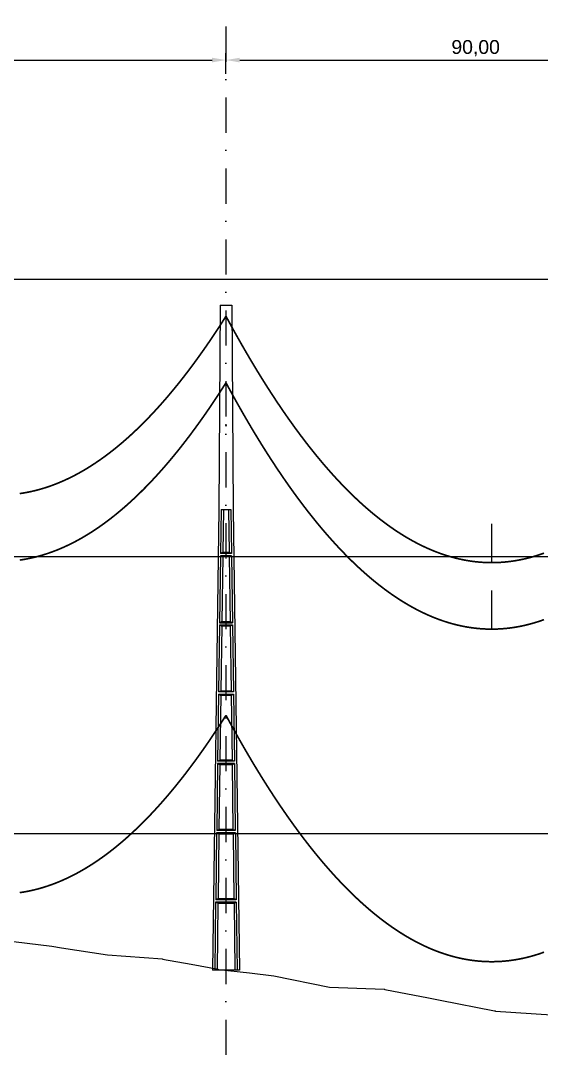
# Model space of a CAD drawing. Header units: metres. Extents: x -121 to 9872, y 3505 to 10721.
# Drawn here: x 5733.7 to 5827.5, y 9060 to 9246.7 of the extents above; entities that cross this region are included whole.
import ezdxf

# ---------------------------------------------------------------- set-up
doc = ezdxf.new("R2010")
doc.units = ezdxf.units.M
doc.header["$PDMODE"] = 2
doc.linetypes.add('DASHDOT', pattern=[25.4, 12.7, -6.35, 0, -6.35])
for name, color, linetype in [('CON-EOL- CA MAGNOLIA', 210, 'Continuous'), ('CON-EOL- PROJEÇÃO', 22, 'Continuous'), ('cotas', 7, 'Continuous'), ('Grade', 9, 'Continuous'), ('Ind.Rot', 8, 'DASHDOT'), ('Modelo_CotaTerreno_Perfil', 7, 'Continuous'), ('POSTE DT', 7, 'Continuous')]:
    doc.layers.add(name, color=color, linetype=linetype)
doc.styles.get("Standard").update_dxf_attribs({"font": 'arial.ttf'})
doc.dimstyles.new('ISO-25', dxfattribs={"dimtxt": 2.5, "dimasz": 2.5, "dimexe": 1.25, "dimexo": 0.625, "dimtad": 1, "dimzin": 1, "dimtxsty": 'Standard', "dimcen": 2.5, "dimaunit": 1, "dimadec": 3, "dimazin": 3, "dimtfac": 1, "dimtmove": 0, "dimatfit": 3, "dimfxlon": 1, "dimarcsym": 0})

# ---------------------------------------------------------------- blocks, each defined once
blk = doc.blocks.new('*U1')
at = {"layer": 'POSTE DT', "extrusion": (0, 1, 0)}
for p, q in [((-3.31, 378.23), (-4.05, 262)), ((-3.31, 378.23), (3.31, 378.23)), ((3.31, 378.23), (4.06, 262)), ((-4.05, 262), (-7.72, 0)), ((-4.05, 262), (-4.05, 262)), ((-2.73, 262), (-3.08, 237.05)), ((-2.73, 262), (2.75, 262)), ((-1.42, 262), (-1.77, 237.57)), ((1.43, 262), (1.77, 237.57)), ((2.75, 262), (3.1, 237.05)), ((4.06, 262), (7.72, 0)), ((-3.1, 235.74), (-3.63, 197.65)), ((3.11, 235.73), (-3.1, 235.74)), ((3.1, 237.05), (-3.08, 237.05)), ((3.11, 235.73), (3.65, 197.65)), ((-1.8, 235.21), (-2.32, 198.19)), ((1.8, 235.21), (2.32, 198.19)), ((-3.65, 196.34), (-4.19, 158.25)), ((-2.35, 195.8), (-2.87, 158.8)), ((2.35, 195.8), (2.87, 158.8)), ((3.66, 196.34), (4.2, 158.25)), ((-4.21, 156.94), (-4.74, 118.85)), ((-2.9, 156.39), (-3.42, 119.41)), ((2.91, 156.39), (3.42, 119.41)), ((4.21, 156.94), (4.75, 118.85)), ((4.75, 118.85), (-4.74, 118.85)), ((-4.76, 117.54), (-5.29, 79.45)), ((4.77, 117.54), (-4.76, 117.54)), ((-3.46, 116.98), (-3.97, 80.02)), ((3.46, 116.98), (3.98, 80.02)), ((4.77, 117.54), (5.3, 79.45)), ((-5.31, 78.14), (-5.85, 40.06)), ((5.32, 78.14), (-5.31, 78.14)), ((5.3, 79.45), (-5.29, 79.45)), ((-4.01, 77.57), (-4.53, 40.63)), ((4.01, 77.57), (4.53, 40.63)), ((5.32, 78.14), (5.85, 40.06)), ((-5.86, 38.74), (-6.41, 0)), ((5.87, 38.74), (-5.86, 38.74)), ((5.85, 40.06), (-5.85, 40.06)), ((-4.56, 38.17), (-5.1, 0)), ((4.56, 38.17), (5.1, 0)), ((5.87, 38.74), (6.41, 0)), ((-6.41, 0), (-7.72, 0)), ((-5.1, 0), (-6.41, 0)), ((5.1, 0), (-5.1, 0)), ((6.41, 0), (5.1, 0)), ((7.72, 0), (6.41, 0))]:
    blk.add_line(p, q, dxfattribs=at)
at = {"layer": 'POSTE DT', "ltscale": 3}
for points in [[(-3.65, 196.34), (3.66, 196.34)], [(-3.63, 197.65), (3.65, 197.65)], [(-4.21, 156.94), (4.21, 156.94)], [(4.2, 158.25), (-4.19, 158.25)]]:
    blk.add_lwpolyline(points, dxfattribs=at)
at = {"layer": 'POSTE DT'}
for points, knots in [([(0.25, 309.94), (0.25, 309.93), (0.25, 309.93), (0.25, 309.92), (0.25, 309.91), (0.25, 309.9), (0.25, 309.89), (0.24, 309.85), (0.22, 309.82), (0.19, 309.77), (0.16, 309.74), (0.11, 309.71), (0.08, 309.7), (0.01, 309.68), (-0.02, 309.68), (-0.08, 309.7), (-0.11, 309.71), (-0.16, 309.74), (-0.18, 309.76), (-0.21, 309.8), (-0.22, 309.82), (-0.24, 309.85), (-0.24, 309.87), (-0.25, 309.89), (-0.25, 309.9), (-0.25, 309.92), (-0.25, 309.92), (-0.25, 309.93), (-0.25, 309.94), (-0.25, 309.95), (-0.25, 309.95), (-0.25, 309.96), (-0.25, 309.97), (-0.24, 310), (-0.23, 310.02), (-0.21, 310.07), (-0.2, 310.09), (-0.15, 310.14), (-0.13, 310.15), (-0.07, 310.18), (-0.03, 310.19), (0.03, 310.19), (0.06, 310.18), (0.12, 310.16), (0.14, 310.14), (0.18, 310.11), (0.2, 310.09), (0.21, 310.06), (0.22, 310.05), (0.23, 310.04), (0.24, 310.01), (0.24, 309.99), (0.25, 309.97), (0.25, 309.96), (0.25, 309.95), (0.25, 309.94), (0.25, 309.94), (0.25, 309.94), (0.25, 309.94)], [-54.728303, -54.728303, -54.728303, -54.728303, -54.309038, -54.309038, -53.647169, -53.647169, -52.532885, -52.532885, -48.86224, -48.86224, -45.282765, -45.282765, -41.52867, -41.52867, -37.867486, -37.867486, -34.454589, -34.454589, -31.301423, -31.301423, -28.48103, -28.48103, -26.961755, -26.961755, -25.7544, -25.7544, -25.136228, -25.136228, -24.64409, -24.64409, -24.094201, -24.094201, -23.191199, -23.191199, -20.494482, -20.494482, -17.342863, -17.342863, -13.645538, -13.645538, -9.835989, -9.835989, -6.296781, -6.296781, -3.005029, -3.005029, 0, 0, 0, 1.527594, 1.527594, 3.697216, 3.697216, 4.489727, 4.489727, 5.01438, 5.01438, 5.095313, 5.095313, 5.095313, 5.095313]), ([(-3.1, 235.74), (-2.88, 235.65), (-2.67, 235.56), (-2.23, 235.39), (-2.02, 235.3), (-1.8, 235.21)], [0.055576, 0.055576, 0.055576, 0.055576, 56.767409, 56.767409, 113.50757, 113.50757, 113.50757, 113.50757]), ([(-1.77, 237.57), (-1.99, 237.49), (-2.21, 237.4), (-2.64, 237.22), (-2.86, 237.14), (-3.08, 237.05)], [0, 0, 0, 0, 56.660495, 56.660495, 113.412826, 113.412826, 113.412826, 113.412826]), ([(1.77, 237.57), (1.18, 237.57), (0.59, 237.57), (-0.59, 237.57), (-1.18, 237.57), (-1.77, 237.57)], [0, 0, 0, 0, 67.306894, 67.306894, 134.614447, 134.614447, 134.614447, 134.614447]), ([(3.1, 237.05), (2.87, 237.14), (2.65, 237.23), (2.21, 237.4), (1.99, 237.49), (1.77, 237.57)], [0, 0, 0, 0, 56.738948, 56.738948, 113.38731, 113.38731, 113.38731, 113.38731]), ([(1.8, 235.21), (2.02, 235.3), (2.24, 235.38), (2.68, 235.56), (2.89, 235.65), (3.11, 235.73)], [0, 0, 0, 0, 56.845349, 56.845349, 113.599799, 113.599799, 113.599799, 113.599799]), ([(-1.8, 235.21), (-1.2, 235.21), (-0.6, 235.21), (0.6, 235.21), (1.2, 235.21), (1.8, 235.21)], [0, 0, 0, 0, 68.567797, 68.567797, 137.136247, 137.136247, 137.136247, 137.136247]), ([(-3.65, 196.34), (-3.43, 196.25), (-3.22, 196.16), (-2.78, 195.98), (-2.57, 195.89), (-2.35, 195.8)], [0.054307, 0.054307, 0.054307, 0.054307, 63.527131, 63.527131, 127.063246, 127.063246, 127.063246, 127.063246]), ([(-2.32, 198.19), (-2.54, 198.1), (-2.76, 198.01), (-3.2, 197.83), (-3.41, 197.74), (-3.63, 197.65)], [0, 0, 0, 0, 63.412073, 63.412073, 126.777421, 126.777421, 126.777421, 126.777421]), ([(-2.35, 195.8), (-1.57, 195.8), (-0.78, 195.8), (0.79, 195.8), (1.57, 195.8), (2.35, 195.8)], [0, 0, 0, 0, 89.585713, 89.585713, 179.17191, 179.17191, 179.17191, 179.17191]), ([(2.32, 198.19), (1.55, 198.19), (0.77, 198.19), (-0.77, 198.19), (-1.55, 198.19), (-2.32, 198.19)], [0, 0, 0, 0, 88.31008, 88.31008, 176.620652, 176.620652, 176.620652, 176.620652]), ([(3.65, 197.65), (3.43, 197.74), (3.2, 197.83), (2.76, 198.01), (2.54, 198.1), (2.32, 198.19)], [0, 0, 0, 0, 63.488119, 63.488119, 126.880939, 126.880939, 126.880939, 126.880939]), ([(2.35, 195.8), (2.57, 195.89), (2.79, 195.98), (3.23, 196.16), (3.45, 196.25), (3.66, 196.34)], [0, 0, 0, 0, 63.60246, 63.60246, 127.109696, 127.109696, 127.109696, 127.109696]), ([(-4.21, 156.94), (-3.99, 156.85), (-3.77, 156.75), (-3.34, 156.57), (-3.12, 156.48), (-2.9, 156.39)], [0.053423, 0.053423, 0.053423, 0.053423, 70.429742, 70.429742, 140.90167, 140.90167, 140.90167, 140.90167]), ([(-2.87, 158.8), (-3.09, 158.71), (-3.31, 158.62), (-3.75, 158.43), (-3.97, 158.34), (-4.19, 158.25)], [0, 0, 0, 0, 70.301707, 70.301707, 140.590947, 140.590947, 140.590947, 140.590947]), ([(-2.9, 156.39), (-1.94, 156.39), (-0.97, 156.39), (0.97, 156.39), (1.94, 156.39), (2.91, 156.39)], [0, 0, 0, 0, 110.60219, 110.60219, 221.20473, 221.20473, 221.20473, 221.20473]), ([(2.87, 158.8), (1.92, 158.8), (0.96, 158.8), (-0.96, 158.8), (-1.91, 158.8), (-2.87, 158.8)], [0, 0, 0, 0, 109.314454, 109.314454, 218.629264, 218.629264, 218.629264, 218.629264]), ([(4.2, 158.25), (3.98, 158.34), (3.76, 158.44), (3.31, 158.62), (3.09, 158.71), (2.87, 158.8)], [0, 0, 0, 0, 70.379198, 70.379198, 140.659718, 140.659718, 140.659718, 140.659718]), ([(2.91, 156.39), (3.12, 156.48), (3.34, 156.57), (3.78, 156.75), (4, 156.85), (4.21, 156.94)], [0, 0, 0, 0, 70.506649, 70.506649, 140.914701, 140.914701, 140.914701, 140.914701]), ([(-3.42, 119.41), (-3.64, 119.32), (-3.86, 119.23), (-4.3, 119.04), (-4.52, 118.95), (-4.74, 118.85)], [0, 0, 0, 0, 77.299547, 77.299547, 154.618634, 154.618634, 154.618634, 154.618634]), ([(3.42, 119.41), (2.28, 119.41), (1.14, 119.41), (-1.14, 119.41), (-2.28, 119.41), (-3.42, 119.41)], [0, 0, 0, 0, 130.319901, 130.319901, 260.640046, 260.640046, 260.640046, 260.640046]), ([(4.75, 118.85), (4.53, 118.95), (4.31, 119.04), (3.87, 119.23), (3.64, 119.32), (3.42, 119.41)], [0, 0, 0, 0, 77.381597, 77.381597, 154.66183, 154.66183, 154.66183, 154.66183]), ([(-4.76, 117.54), (-4.54, 117.45), (-4.32, 117.35), (-3.89, 117.17), (-3.67, 117.07), (-3.46, 116.98)], [0.052784, 0.052784, 0.052784, 0.052784, 77.438432, 77.438432, 154.950301, 154.950301, 154.950301, 154.950301]), ([(-3.46, 116.98), (-2.3, 116.98), (-1.15, 116.98), (1.15, 116.98), (2.31, 116.98), (3.46, 116.98)], [0, 0, 0, 0, 131.617604, 131.617604, 263.235447, 263.235447, 263.235447, 263.235447]), ([(3.46, 116.98), (3.68, 117.07), (3.89, 117.17), (4.33, 117.35), (4.55, 117.45), (4.77, 117.54)], [0, 0, 0, 0, 77.520013, 77.520013, 154.938747, 154.938747, 154.938747, 154.938747]), ([(-5.31, 78.14), (-5.09, 78.05), (-4.88, 77.95), (-4.44, 77.76), (-4.23, 77.67), (-4.01, 77.57)], [0.052308, 0.052308, 0.052308, 0.052308, 84.527725, 84.527725, 169.158824, 169.158824, 169.158824, 169.158824]), ([(-3.97, 80.02), (-4.19, 79.93), (-4.41, 79.83), (-4.85, 79.64), (-5.07, 79.55), (-5.29, 79.45)], [0, 0, 0, 0, 84.379671, 84.379671, 168.809376, 168.809376, 168.809376, 168.809376]), ([(-4.01, 77.57), (-2.67, 77.57), (-1.34, 77.57), (1.34, 77.57), (2.67, 77.57), (4.01, 77.57)], [0, 0, 0, 0, 152.632212, 152.632212, 305.264569, 305.264569, 305.264569, 305.264569]), ([(3.98, 80.02), (2.65, 80.02), (1.33, 80.02), (-1.32, 80.02), (-2.65, 80.02), (-3.97, 80.02)], [0, 0, 0, 0, 151.326157, 151.326157, 302.652465, 302.652465, 302.652465, 302.652465]), ([(5.3, 79.45), (5.08, 79.55), (4.86, 79.64), (4.42, 79.83), (4.2, 79.93), (3.98, 80.02)], [0, 0, 0, 0, 84.46863, 84.46863, 168.833721, 168.833721, 168.833721, 168.833721]), ([(4.01, 77.57), (4.23, 77.67), (4.45, 77.76), (4.88, 77.95), (5.1, 78.05), (5.32, 78.14)], [0, 0, 0, 0, 84.616316, 84.616316, 169.129178, 169.129178, 169.129178, 169.129178]), ([(-5.86, 38.74), (-5.65, 38.65), (-5.43, 38.55), (-5, 38.36), (-4.78, 38.26), (-4.56, 38.17)], [0.026524, 0.026524, 0.026524, 0.026524, 91.679563, 91.679563, 183.466041, 183.466041, 183.466041, 183.466041]), ([(-4.53, 40.63), (-4.75, 40.53), (-4.97, 40.44), (-5.41, 40.25), (-5.63, 40.15), (-5.85, 40.06)], [0, 0, 0, 0, 91.523648, 91.523648, 183.126775, 183.126775, 183.126775, 183.126775]), ([(-4.56, 38.17), (-3.04, 38.17), (-1.52, 38.17), (1.52, 38.17), (3.04, 38.17), (4.56, 38.17)], [0, 0, 0, 0, 173.646192, 173.646192, 347.292451, 347.292451, 347.292451, 347.292451]), ([(4.53, 40.63), (3.02, 40.63), (1.51, 40.63), (-1.51, 40.63), (-3.02, 40.63), (-4.53, 40.63)], [0, 0, 0, 0, 172.33304, 172.33304, 344.666151, 344.666151, 344.666151, 344.666151]), ([(5.85, 40.06), (5.63, 40.15), (5.41, 40.25), (4.97, 40.44), (4.75, 40.53), (4.53, 40.63)], [0, 0, 0, 0, 91.621326, 91.621326, 183.137324, 183.137324, 183.137324, 183.137324]), ([(4.56, 38.17), (4.78, 38.26), (5, 38.36), (5.43, 38.55), (5.65, 38.65), (5.87, 38.74)], [0, 0, 0, 0, 91.776928, 91.776928, 183.448614, 183.448614, 183.448614, 183.448614])]:
    blk.add_open_spline(points, degree=3, knots=knots, dxfattribs=at)
blk = doc.blocks.new('*D113')
at = {"layer": 'cotas', "color": 0, "lineweight": -2, "transparency": 16777216}
for p, q in [((5680.7, 9238.56), (5680.7, 9240.81)), ((5770.7, 9238.56), (5770.7, 9240.81)), ((5683.2, 9239.56), (5768.2, 9239.56))]:
    blk.add_line(p, q, dxfattribs=at)
at = {"layer": 'cotas', "color": 0, "transparency": 16777216}
for points in [[(5683.2, 9239.98), (5683.2, 9239.14), (5680.7, 9239.56)], [(5768.2, 9239.98), (5768.2, 9239.14), (5770.7, 9239.56)]]:
    blk.add_solid(points, dxfattribs=at)
at = {"layer": 'Defpoints', "color": 0, "transparency": 16777216}
for p in [(5770.7, 9239.56), (5680.7, 9210), (5770.7, 9195.34)]:
    blk.add_point(p, dxfattribs=at)
at = {"layer": 'cotas', "color": 0, "transparency": 16777216, "insert": (5725.7, 9241.46), "char_height": 2.5, "attachment_point": 5}
blk.add_mtext('90.00', dxfattribs=at)
blk = doc.blocks.new('*D114')
at = {"layer": 'cotas', "color": 0, "lineweight": -2, "transparency": 16777216}
for p, q in [((5770.7, 9237.06), (5770.7, 9240.81)), ((5860.7, 9237.06), (5860.7, 9240.81)), ((5773.2, 9239.56), (5858.2, 9239.56))]:
    blk.add_line(p, q, dxfattribs=at)
at = {"layer": 'cotas', "color": 0, "transparency": 16777216}
for points in [[(5773.2, 9239.98), (5773.2, 9239.14), (5770.7, 9239.56)], [(5858.2, 9239.98), (5858.2, 9239.14), (5860.7, 9239.56)]]:
    blk.add_solid(points, dxfattribs=at)
at = {"layer": 'Defpoints', "color": 0, "transparency": 16777216}
for p in [(5860.7, 9239.56), (5770.7, 9195.34), (5860.7, 9185.23)]:
    blk.add_point(p, dxfattribs=at)
at = {"layer": 'cotas', "color": 0, "transparency": 16777216, "insert": (5815.7, 9241.69), "char_height": 2.5, "attachment_point": 5}
blk.add_mtext('90,00', dxfattribs=at)

msp = doc.modelspace()

# ---------------------------------------------------------------- linework, layer by layer
at = {"layer": 'CON-EOL- CA MAGNOLIA'}
for p, q in [((5818.595, 9148.884), (5818.595, 9155.884)), ((5818.595, 9136.884), (5818.595, 9143.884)), ((5818.595, 9136.884), (5818.595, 9143.884))]:
    msp.add_line(p, q, dxfattribs=at)
at = {"layer": 'CON-EOL- CA MAGNOLIA', "const_width": 0.3}
for points in [[(5733.54, 9161.345), (5733.988, 9161.412), (5734.435, 9161.486), (5734.883, 9161.569), (5735.331, 9161.659), (5735.779, 9161.757), (5736.226, 9161.863), (5736.674, 9161.976), (5737.122, 9162.097), (5737.57, 9162.226), (5738.017, 9162.363), (5738.465, 9162.507), (5738.913, 9162.66), (5739.361, 9162.82), (5739.808, 9162.987), (5740.256, 9163.163), (5740.704, 9163.346), (5741.152, 9163.537), (5741.6, 9163.736), (5742.047, 9163.942), (5742.495, 9164.156), (5742.943, 9164.379), (5743.391, 9164.608), (5743.838, 9164.846), (5744.286, 9165.091), (5744.734, 9165.344), (5745.182, 9165.605), (5745.629, 9165.874), (5746.077, 9166.15), (5746.525, 9166.434), (5746.973, 9166.726), (5747.42, 9167.026), (5747.868, 9167.333), (5748.316, 9167.648), (5748.764, 9167.971), (5749.211, 9168.302), (5749.659, 9168.64), (5750.107, 9168.987), (5750.555, 9169.341), (5751.003, 9169.703), (5751.45, 9170.072), (5751.898, 9170.45), (5752.346, 9170.835), (5752.794, 9171.228), (5753.241, 9171.628), (5753.689, 9172.037), (5754.137, 9172.453), (5754.585, 9172.877), (5755.032, 9173.309), (5755.48, 9173.749), (5755.928, 9174.196), (5756.376, 9174.651), (5756.823, 9175.114), (5757.271, 9175.585), (5757.719, 9176.064), (5758.167, 9176.55), (5758.614, 9177.044), (5759.062, 9177.546), (5759.51, 9178.056), (5759.958, 9178.574), (5760.405, 9179.099), (5760.853, 9179.632), (5761.301, 9180.173), (5761.749, 9180.722), (5762.197, 9181.279), (5762.644, 9181.843), (5763.092, 9182.415), (5763.54, 9182.995), (5763.988, 9183.583), (5764.435, 9184.179), (5764.883, 9184.782), (5765.331, 9185.394), (5765.779, 9186.013), (5766.226, 9186.64), (5766.674, 9187.274), (5767.122, 9187.917), (5767.57, 9188.567), (5768.017, 9189.226), (5768.465, 9189.892), (5768.913, 9190.566), (5769.361, 9191.248), (5769.808, 9191.937), (5770.256, 9192.635), (5770.704, 9193.34)], [(5770.704, 9193.34), (5771.152, 9192.51), (5771.6, 9191.689), (5772.047, 9190.874), (5772.495, 9190.068), (5772.943, 9189.27), (5773.391, 9188.48), (5773.838, 9187.697), (5774.286, 9186.923), (5774.734, 9186.156), (5775.182, 9185.397), (5775.629, 9184.646), (5776.077, 9183.903), (5776.525, 9183.168), (5776.973, 9182.44), (5777.42, 9181.721), (5777.868, 9181.009), (5778.316, 9180.305), (5778.764, 9179.609), (5779.211, 9178.921), (5779.659, 9178.24), (5780.107, 9177.568), (5780.555, 9176.903), (5781.003, 9176.246), (5781.45, 9175.597), (5781.898, 9174.956), (5782.346, 9174.323), (5782.794, 9173.697), (5783.241, 9173.079), (5783.689, 9172.469), (5784.137, 9171.867), (5784.585, 9171.273), (5785.032, 9170.687), (5785.48, 9170.108), (5785.928, 9169.537), (5786.376, 9168.974), (5786.823, 9168.419), (5787.271, 9167.871), (5787.719, 9167.332), (5788.167, 9166.8), (5788.614, 9166.276), (5789.062, 9165.76), (5789.51, 9165.252), (5789.958, 9164.751), (5790.405, 9164.258), (5790.853, 9163.773), (5791.301, 9163.296), (5791.749, 9162.827), (5792.197, 9162.365), (5792.644, 9161.911), (5793.092, 9161.465), (5793.54, 9161.027), (5793.988, 9160.596), (5794.435, 9160.174), (5794.883, 9159.759), (5795.331, 9159.352), (5795.779, 9158.953), (5796.226, 9158.561), (5796.674, 9158.177), (5797.122, 9157.801), (5797.57, 9157.433), (5798.017, 9157.073), (5798.465, 9156.72), (5798.913, 9156.375), (5799.361, 9156.038), (5799.808, 9155.709), (5800.256, 9155.387), (5800.704, 9155.073), (5801.152, 9154.767), (5801.6, 9154.469), (5802.047, 9154.178), (5802.495, 9153.896), (5802.943, 9153.621), (5803.391, 9153.354), (5803.838, 9153.094), (5804.286, 9152.843), (5804.734, 9152.599), (5805.182, 9152.362), (5805.629, 9152.134), (5806.077, 9151.913), (5806.525, 9151.701), (5806.973, 9151.495), (5807.42, 9151.298), (5807.868, 9151.108), (5808.316, 9150.927), (5808.764, 9150.753), (5809.211, 9150.586), (5809.659, 9150.428), (5810.107, 9150.277), (5810.555, 9150.134), (5811.003, 9149.998), (5811.45, 9149.871), (5811.898, 9149.751), (5812.346, 9149.639), (5812.794, 9149.535), (5813.241, 9149.438), (5813.689, 9149.349), (5814.137, 9149.268), (5814.585, 9149.195), (5815.032, 9149.129), (5815.48, 9149.072), (5815.928, 9149.022), (5816.376, 9148.979), (5816.823, 9148.945), (5817.271, 9148.918), (5817.719, 9148.899), (5818.167, 9148.888), (5818.614, 9148.884), (5819.062, 9148.888), (5819.51, 9148.9), (5819.958, 9148.92), (5820.405, 9148.947), (5820.853, 9148.983), (5821.301, 9149.025), (5821.749, 9149.076), (5822.197, 9149.135), (5822.644, 9149.201), (5823.092, 9149.275), (5823.54, 9149.357), (5823.988, 9149.446), (5824.435, 9149.543), (5824.883, 9149.648), (5825.331, 9149.761), (5825.779, 9149.881), (5826.226, 9150.01), (5826.674, 9150.146), (5827.122, 9150.289), (5827.57, 9150.441), (5828.017, 9150.6)], [(5733.54, 9149.345), (5733.988, 9149.412), (5734.435, 9149.486), (5734.883, 9149.569), (5735.331, 9149.659), (5735.779, 9149.757), (5736.226, 9149.863), (5736.674, 9149.976), (5737.122, 9150.097), (5737.57, 9150.226), (5738.017, 9150.363), (5738.465, 9150.507), (5738.913, 9150.66), (5739.361, 9150.82), (5739.808, 9150.987), (5740.256, 9151.163), (5740.704, 9151.346), (5741.152, 9151.537), (5741.6, 9151.736), (5742.047, 9151.942), (5742.495, 9152.156), (5742.943, 9152.379), (5743.391, 9152.608), (5743.838, 9152.846), (5744.286, 9153.091), (5744.734, 9153.344), (5745.182, 9153.605), (5745.629, 9153.874), (5746.077, 9154.15), (5746.525, 9154.434), (5746.973, 9154.726), (5747.42, 9155.026), (5747.868, 9155.333), (5748.316, 9155.648), (5748.764, 9155.971), (5749.211, 9156.302), (5749.659, 9156.64), (5750.107, 9156.987), (5750.555, 9157.341), (5751.003, 9157.703), (5751.45, 9158.072), (5751.898, 9158.45), (5752.346, 9158.835), (5752.794, 9159.228), (5753.241, 9159.628), (5753.689, 9160.037), (5754.137, 9160.453), (5754.585, 9160.877), (5755.032, 9161.309), (5755.48, 9161.749), (5755.928, 9162.196), (5756.376, 9162.651), (5756.823, 9163.114), (5757.271, 9163.585), (5757.719, 9164.064), (5758.167, 9164.55), (5758.614, 9165.044), (5759.062, 9165.546), (5759.51, 9166.056), (5759.958, 9166.574), (5760.405, 9167.099), (5760.853, 9167.632), (5761.301, 9168.173), (5761.749, 9168.722), (5762.197, 9169.279), (5762.644, 9169.843), (5763.092, 9170.415), (5763.54, 9170.995), (5763.988, 9171.583), (5764.435, 9172.179), (5764.883, 9172.782), (5765.331, 9173.394), (5765.779, 9174.013), (5766.226, 9174.64), (5766.674, 9175.274), (5767.122, 9175.917), (5767.57, 9176.567), (5768.017, 9177.226), (5768.465, 9177.892), (5768.913, 9178.566), (5769.361, 9179.248), (5769.808, 9179.937), (5770.256, 9180.635), (5770.704, 9181.34)], [(5733.54, 9149.345), (5733.988, 9149.412), (5734.435, 9149.486), (5734.883, 9149.569), (5735.331, 9149.659), (5735.779, 9149.757), (5736.226, 9149.863), (5736.674, 9149.976), (5737.122, 9150.097), (5737.57, 9150.226), (5738.017, 9150.363), (5738.465, 9150.507), (5738.913, 9150.66), (5739.361, 9150.82), (5739.808, 9150.987), (5740.256, 9151.163), (5740.704, 9151.346), (5741.152, 9151.537), (5741.6, 9151.736), (5742.047, 9151.942), (5742.495, 9152.156), (5742.943, 9152.379), (5743.391, 9152.608), (5743.838, 9152.846), (5744.286, 9153.091), (5744.734, 9153.344), (5745.182, 9153.605), (5745.629, 9153.874), (5746.077, 9154.15), (5746.525, 9154.434), (5746.973, 9154.726), (5747.42, 9155.026), (5747.868, 9155.333), (5748.316, 9155.648), (5748.764, 9155.971), (5749.211, 9156.302), (5749.659, 9156.64), (5750.107, 9156.987), (5750.555, 9157.341), (5751.003, 9157.703), (5751.45, 9158.072), (5751.898, 9158.45), (5752.346, 9158.835), (5752.794, 9159.228), (5753.241, 9159.628), (5753.689, 9160.037), (5754.137, 9160.453), (5754.585, 9160.877), (5755.032, 9161.309), (5755.48, 9161.749), (5755.928, 9162.196), (5756.376, 9162.651), (5756.823, 9163.114), (5757.271, 9163.585), (5757.719, 9164.064), (5758.167, 9164.55), (5758.614, 9165.044), (5759.062, 9165.546), (5759.51, 9166.056), (5759.958, 9166.574), (5760.405, 9167.099), (5760.853, 9167.632), (5761.301, 9168.173), (5761.749, 9168.722), (5762.197, 9169.279), (5762.644, 9169.843), (5763.092, 9170.415), (5763.54, 9170.995), (5763.988, 9171.583), (5764.435, 9172.179), (5764.883, 9172.782), (5765.331, 9173.394), (5765.779, 9174.013), (5766.226, 9174.64), (5766.674, 9175.274), (5767.122, 9175.917), (5767.57, 9176.567), (5768.017, 9177.226), (5768.465, 9177.892), (5768.913, 9178.566), (5769.361, 9179.248), (5769.808, 9179.937), (5770.256, 9180.635), (5770.704, 9181.34)], [(5770.704, 9181.34), (5771.152, 9180.51), (5771.6, 9179.688), (5772.047, 9178.874), (5772.495, 9178.068), (5772.943, 9177.27), (5773.391, 9176.48), (5773.838, 9175.697), (5774.286, 9174.923), (5774.734, 9174.156), (5775.182, 9173.397), (5775.629, 9172.646), (5776.077, 9171.903), (5776.525, 9171.168), (5776.973, 9170.44), (5777.42, 9169.721), (5777.868, 9169.009), (5778.316, 9168.305), (5778.764, 9167.609), (5779.211, 9166.921), (5779.659, 9166.24), (5780.107, 9165.568), (5780.555, 9164.903), (5781.003, 9164.246), (5781.45, 9163.597), (5781.898, 9162.956), (5782.346, 9162.323), (5782.794, 9161.697), (5783.241, 9161.079), (5783.689, 9160.469), (5784.137, 9159.867), (5784.585, 9159.273), (5785.032, 9158.687), (5785.48, 9158.108), (5785.928, 9157.537), (5786.376, 9156.974), (5786.823, 9156.419), (5787.271, 9155.871), (5787.719, 9155.332), (5788.167, 9154.8), (5788.614, 9154.276), (5789.062, 9153.76), (5789.51, 9153.252), (5789.958, 9152.751), (5790.405, 9152.258), (5790.853, 9151.773), (5791.301, 9151.296), (5791.749, 9150.827), (5792.197, 9150.365), (5792.644, 9149.911), (5793.092, 9149.465), (5793.54, 9149.027), (5793.988, 9148.597), (5794.435, 9148.174), (5794.883, 9147.759), (5795.331, 9147.352), (5795.779, 9146.953), (5796.226, 9146.561), (5796.674, 9146.177), (5797.122, 9145.801), (5797.57, 9145.433), (5798.017, 9145.073), (5798.465, 9144.72), (5798.913, 9144.375), (5799.361, 9144.038), (5799.808, 9143.709), (5800.256, 9143.387), (5800.704, 9143.073), (5801.152, 9142.767), (5801.6, 9142.469), (5802.047, 9142.178), (5802.495, 9141.896), (5802.943, 9141.621), (5803.391, 9141.354), (5803.838, 9141.094), (5804.286, 9140.842), (5804.734, 9140.599), (5805.182, 9140.362), (5805.629, 9140.134), (5806.077, 9139.913), (5806.525, 9139.701), (5806.973, 9139.495), (5807.42, 9139.298), (5807.868, 9139.108), (5808.316, 9138.927), (5808.764, 9138.753), (5809.211, 9138.586), (5809.659, 9138.428), (5810.107, 9138.277), (5810.555, 9138.134), (5811.003, 9137.998), (5811.45, 9137.871), (5811.898, 9137.751), (5812.346, 9137.639), (5812.794, 9137.535), (5813.241, 9137.438), (5813.689, 9137.349), (5814.137, 9137.268), (5814.585, 9137.195), (5815.032, 9137.129), (5815.48, 9137.072), (5815.928, 9137.022), (5816.376, 9136.979), (5816.823, 9136.945), (5817.271, 9136.918), (5817.719, 9136.899), (5818.167, 9136.888), (5818.614, 9136.884), (5819.062, 9136.888), (5819.51, 9136.9), (5819.958, 9136.92), (5820.405, 9136.947), (5820.853, 9136.983), (5821.301, 9137.026), (5821.749, 9137.076), (5822.197, 9137.135), (5822.644, 9137.201), (5823.092, 9137.275), (5823.54, 9137.357), (5823.988, 9137.446), (5824.435, 9137.543), (5824.883, 9137.648), (5825.331, 9137.761), (5825.779, 9137.881), (5826.226, 9138.01), (5826.674, 9138.146), (5827.122, 9138.289), (5827.57, 9138.441), (5828.017, 9138.6)], [(5770.704, 9181.34), (5771.152, 9180.51), (5771.6, 9179.689), (5772.047, 9178.874), (5772.495, 9178.068), (5772.943, 9177.27), (5773.391, 9176.48), (5773.838, 9175.697), (5774.286, 9174.923), (5774.734, 9174.156), (5775.182, 9173.397), (5775.629, 9172.646), (5776.077, 9171.903), (5776.525, 9171.168), (5776.973, 9170.44), (5777.42, 9169.721), (5777.868, 9169.009), (5778.316, 9168.305), (5778.764, 9167.609), (5779.211, 9166.921), (5779.659, 9166.24), (5780.107, 9165.568), (5780.555, 9164.903), (5781.003, 9164.246), (5781.45, 9163.597), (5781.898, 9162.956), (5782.346, 9162.323), (5782.794, 9161.697), (5783.241, 9161.079), (5783.689, 9160.469), (5784.137, 9159.867), (5784.585, 9159.273), (5785.032, 9158.687), (5785.48, 9158.108), (5785.928, 9157.537), (5786.376, 9156.974), (5786.823, 9156.419), (5787.271, 9155.871), (5787.719, 9155.332), (5788.167, 9154.8), (5788.614, 9154.276), (5789.062, 9153.76), (5789.51, 9153.252), (5789.958, 9152.751), (5790.405, 9152.258), (5790.853, 9151.773), (5791.301, 9151.296), (5791.749, 9150.827), (5792.197, 9150.365), (5792.644, 9149.911), (5793.092, 9149.465), (5793.54, 9149.027), (5793.988, 9148.596), (5794.435, 9148.174), (5794.883, 9147.759), (5795.331, 9147.352), (5795.779, 9146.953), (5796.226, 9146.561), (5796.674, 9146.177), (5797.122, 9145.801), (5797.57, 9145.433), (5798.017, 9145.073), (5798.465, 9144.72), (5798.913, 9144.375), (5799.361, 9144.038), (5799.808, 9143.709), (5800.256, 9143.387), (5800.704, 9143.073), (5801.152, 9142.767), (5801.6, 9142.469), (5802.047, 9142.178), (5802.495, 9141.896), (5802.943, 9141.621), (5803.391, 9141.354), (5803.838, 9141.094), (5804.286, 9140.843), (5804.734, 9140.599), (5805.182, 9140.362), (5805.629, 9140.134), (5806.077, 9139.913), (5806.525, 9139.701), (5806.973, 9139.495), (5807.42, 9139.298), (5807.868, 9139.108), (5808.316, 9138.927), (5808.764, 9138.753), (5809.211, 9138.586), (5809.659, 9138.428), (5810.107, 9138.277), (5810.555, 9138.134), (5811.003, 9137.998), (5811.45, 9137.871), (5811.898, 9137.751), (5812.346, 9137.639), (5812.794, 9137.535), (5813.241, 9137.438), (5813.689, 9137.349), (5814.137, 9137.268), (5814.585, 9137.195), (5815.032, 9137.129), (5815.48, 9137.072), (5815.928, 9137.022), (5816.376, 9136.979), (5816.823, 9136.945), (5817.271, 9136.918), (5817.719, 9136.899), (5818.167, 9136.888), (5818.614, 9136.884), (5819.062, 9136.888), (5819.51, 9136.9), (5819.958, 9136.92), (5820.405, 9136.947), (5820.853, 9136.983), (5821.301, 9137.025), (5821.749, 9137.076), (5822.197, 9137.135), (5822.644, 9137.201), (5823.092, 9137.275), (5823.54, 9137.357), (5823.988, 9137.446), (5824.435, 9137.543), (5824.883, 9137.648), (5825.331, 9137.761), (5825.779, 9137.881), (5826.226, 9138.01), (5826.674, 9138.146), (5827.122, 9138.289), (5827.57, 9138.441), (5828.017, 9138.6)]]:
    msp.add_lwpolyline(points, dxfattribs=at)
at = {"layer": 'CON-EOL- PROJEÇÃO', "const_width": 0.3}
for points in [[(5733.54, 9089.345), (5733.988, 9089.412), (5734.435, 9089.486), (5734.883, 9089.569), (5735.331, 9089.659), (5735.779, 9089.757), (5736.226, 9089.863), (5736.674, 9089.976), (5737.122, 9090.097), (5737.57, 9090.226), (5738.017, 9090.363), (5738.465, 9090.507), (5738.913, 9090.66), (5739.361, 9090.82), (5739.808, 9090.987), (5740.256, 9091.163), (5740.704, 9091.346), (5741.152, 9091.537), (5741.6, 9091.736), (5742.047, 9091.942), (5742.495, 9092.156), (5742.943, 9092.379), (5743.391, 9092.608), (5743.838, 9092.846), (5744.286, 9093.091), (5744.734, 9093.344), (5745.182, 9093.605), (5745.629, 9093.874), (5746.077, 9094.15), (5746.525, 9094.434), (5746.973, 9094.726), (5747.42, 9095.026), (5747.868, 9095.333), (5748.316, 9095.648), (5748.764, 9095.971), (5749.211, 9096.302), (5749.659, 9096.64), (5750.107, 9096.987), (5750.555, 9097.341), (5751.003, 9097.703), (5751.45, 9098.072), (5751.898, 9098.45), (5752.346, 9098.835), (5752.794, 9099.228), (5753.241, 9099.628), (5753.689, 9100.037), (5754.137, 9100.453), (5754.585, 9100.877), (5755.032, 9101.309), (5755.48, 9101.749), (5755.928, 9102.196), (5756.376, 9102.651), (5756.823, 9103.114), (5757.271, 9103.585), (5757.719, 9104.064), (5758.167, 9104.55), (5758.614, 9105.044), (5759.062, 9105.546), (5759.51, 9106.056), (5759.958, 9106.574), (5760.405, 9107.099), (5760.853, 9107.632), (5761.301, 9108.173), (5761.749, 9108.722), (5762.197, 9109.279), (5762.644, 9109.843), (5763.092, 9110.415), (5763.54, 9110.995), (5763.988, 9111.583), (5764.435, 9112.179), (5764.883, 9112.782), (5765.331, 9113.394), (5765.779, 9114.013), (5766.226, 9114.64), (5766.674, 9115.274), (5767.122, 9115.917), (5767.57, 9116.567), (5768.017, 9117.226), (5768.465, 9117.892), (5768.913, 9118.566), (5769.361, 9119.248), (5769.808, 9119.937), (5770.256, 9120.635), (5770.704, 9121.34)], [(5770.704, 9121.34), (5771.152, 9120.51), (5771.6, 9119.689), (5772.047, 9118.874), (5772.495, 9118.068), (5772.943, 9117.27), (5773.391, 9116.48), (5773.838, 9115.697), (5774.286, 9114.923), (5774.734, 9114.156), (5775.182, 9113.397), (5775.629, 9112.646), (5776.077, 9111.903), (5776.525, 9111.168), (5776.973, 9110.44), (5777.42, 9109.721), (5777.868, 9109.009), (5778.316, 9108.305), (5778.764, 9107.609), (5779.211, 9106.921), (5779.659, 9106.24), (5780.107, 9105.568), (5780.555, 9104.903), (5781.003, 9104.246), (5781.45, 9103.597), (5781.898, 9102.956), (5782.346, 9102.323), (5782.794, 9101.697), (5783.241, 9101.079), (5783.689, 9100.469), (5784.137, 9099.867), (5784.585, 9099.273), (5785.032, 9098.687), (5785.48, 9098.108), (5785.928, 9097.537), (5786.376, 9096.974), (5786.823, 9096.419), (5787.271, 9095.871), (5787.719, 9095.332), (5788.167, 9094.8), (5788.614, 9094.276), (5789.062, 9093.76), (5789.51, 9093.252), (5789.958, 9092.751), (5790.405, 9092.258), (5790.853, 9091.773), (5791.301, 9091.296), (5791.749, 9090.827), (5792.197, 9090.365), (5792.644, 9089.911), (5793.092, 9089.465), (5793.54, 9089.027), (5793.988, 9088.596), (5794.435, 9088.174), (5794.883, 9087.759), (5795.331, 9087.352), (5795.779, 9086.953), (5796.226, 9086.561), (5796.674, 9086.177), (5797.122, 9085.801), (5797.57, 9085.433), (5798.017, 9085.073), (5798.465, 9084.72), (5798.913, 9084.375), (5799.361, 9084.038), (5799.808, 9083.709), (5800.256, 9083.387), (5800.704, 9083.073), (5801.152, 9082.767), (5801.6, 9082.469), (5802.047, 9082.179), (5802.495, 9081.896), (5802.943, 9081.621), (5803.391, 9081.354), (5803.838, 9081.094), (5804.286, 9080.843), (5804.734, 9080.599), (5805.182, 9080.362), (5805.629, 9080.134), (5806.077, 9079.913), (5806.525, 9079.701), (5806.973, 9079.495), (5807.42, 9079.298), (5807.868, 9079.108), (5808.316, 9078.927), (5808.764, 9078.753), (5809.211, 9078.586), (5809.659, 9078.428), (5810.107, 9078.277), (5810.555, 9078.134), (5811.003, 9077.998), (5811.45, 9077.871), (5811.898, 9077.751), (5812.346, 9077.639), (5812.794, 9077.535), (5813.241, 9077.438), (5813.689, 9077.349), (5814.137, 9077.268), (5814.585, 9077.195), (5815.032, 9077.129), (5815.48, 9077.072), (5815.928, 9077.022), (5816.376, 9076.979), (5816.823, 9076.945), (5817.271, 9076.918), (5817.719, 9076.899), (5818.167, 9076.888), (5818.614, 9076.884), (5819.062, 9076.888), (5819.51, 9076.9), (5819.958, 9076.92), (5820.405, 9076.947), (5820.853, 9076.983), (5821.301, 9077.026), (5821.749, 9077.076), (5822.197, 9077.135), (5822.644, 9077.201), (5823.092, 9077.275), (5823.54, 9077.357), (5823.988, 9077.446), (5824.435, 9077.543), (5824.883, 9077.648), (5825.331, 9077.761), (5825.779, 9077.881), (5826.226, 9078.01), (5826.674, 9078.146), (5827.122, 9078.289), (5827.57, 9078.441), (5828.017, 9078.6)]]:
    msp.add_lwpolyline(points, dxfattribs=at)
at = {"layer": 'Grade'}
for points in [[(0, 9200), (9859.453, 9200)], [(0, 9150), (9859.453, 9150)], [(0, 9100), (9859.453, 9100)]]:
    msp.add_lwpolyline(points, dxfattribs=at)
at = {"layer": 'Ind.Rot', "linetype": 'DASHDOT', "ltscale": 0.5}
msp.add_lwpolyline([(5770.704, 10500), (5770.704, 8300)], dxfattribs=at)
at = {"layer": 'Modelo_CotaTerreno_Perfil', "linetype": 'Continuous', "lineweight": -3}
msp.add_lwpolyline([(5729.392, 9080.899), (5734.87, 9080.222), (5739.3, 9079.674), (5739.309, 9079.673), (5739.311, 9079.672), (5739.316, 9079.672), (5741.031, 9079.407), (5749.376, 9078.118), (5759.258, 9077.372), (5759.278, 9077.369), (5759.285, 9077.368), (5764.413, 9076.416), (5769.277, 9075.51), (5769.317, 9075.505), (5769.324, 9075.503), (5769.344, 9075.498), (5774.943, 9074.861), (5779.334, 9074.358), (5789.37, 9072.304), (5789.384, 9072.302), (5789.388, 9072.301), (5799.226, 9071.91), (5799.274, 9071.905), (5799.282, 9071.905), (5799.306, 9071.896), (5807.186, 9070.354), (5809.334, 9069.934), (5819.116, 9068.012), (5819.22, 9067.999), (5819.256, 9067.974), (5829.36, 9067.267)], dxfattribs=at)

# ---------------------------------------------------------------- block references
at = {"layer": 'POSTE DT', "xscale": 0.3172702451939489, "yscale": 0.3172702451939489, "zscale": 0.3172702451939489}
msp.add_blockref('*U1', (5770.704, 9075.34), dxfattribs=at)

# ---------------------------------------------------------------- dimensions: what is measured, and where the dimension line sits
at = {"layer": 'cotas'}
dim = msp.add_linear_dim(base=(5770.704, 9239.56), p1=(5680.704, 9210), p2=(5770.704, 9195.34), dimstyle='ISO-25', dxfattribs=at)
dim.commit()
dim.dimension.update_dxf_attribs({"geometry": '*D113', "text_midpoint": (5725.704, 9241.461)})
dim = msp.add_linear_dim(base=(5860.704, 9239.56), p1=(5770.704, 9195.34), p2=(5860.704, 9185.23), dimstyle='ISO-25', override={"dimtmove": 1}, dxfattribs=at)
dim.commit()
dim.dimension.update_dxf_attribs({"geometry": '*D114', "text_midpoint": (5815.704, 9241.687)})

doc.saveas('drawing.dxf')
